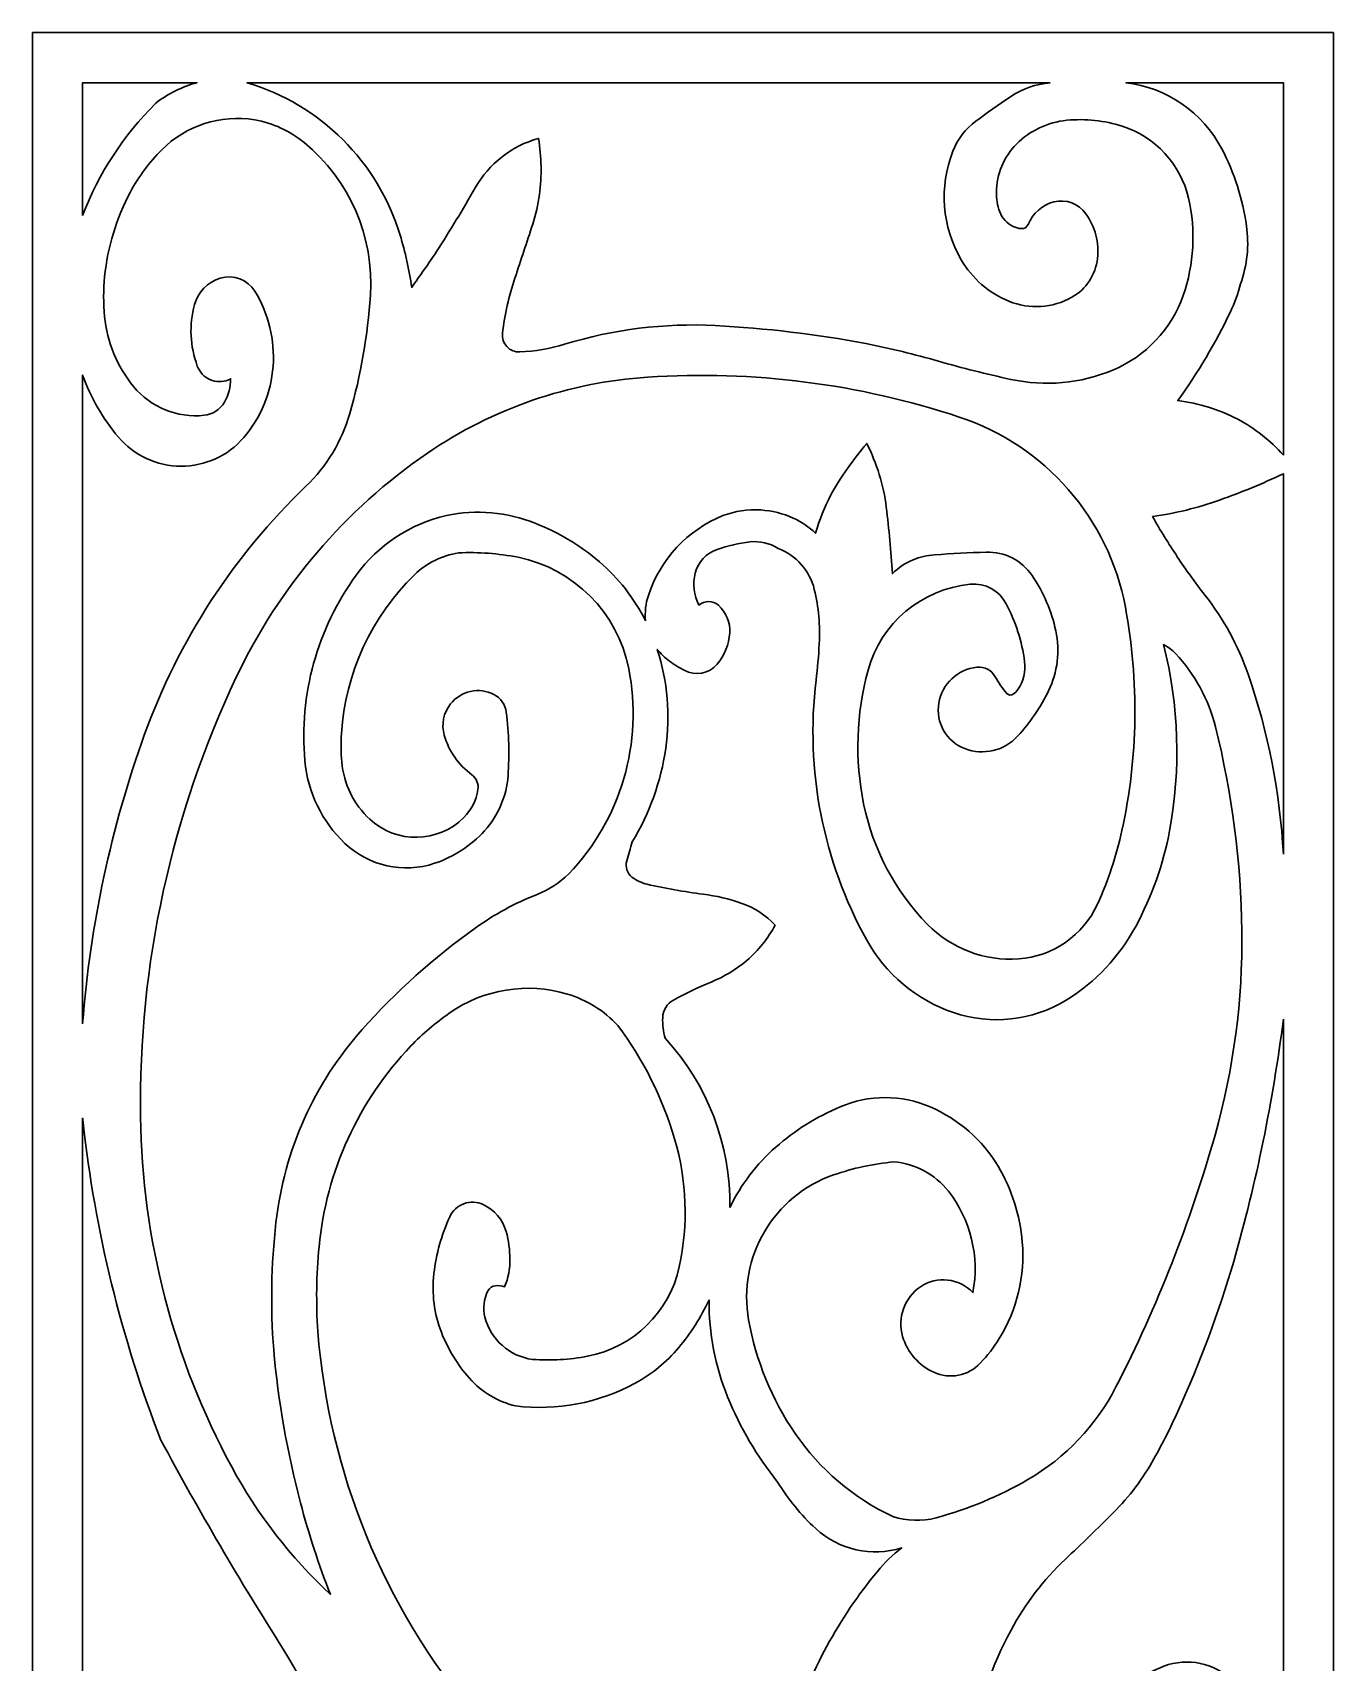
# Model space of a CAD drawing. Header units: centimetres. Extents: x 20.1 to 27, y -9 to 9.
# Drawn here: x 20.08 to 27, y 0.33 to 9 of the extents above; entities that cross this region are included whole.
import ezdxf

# ---------------------------------------------------------------- set-up
doc = ezdxf.new("R2010")
doc.units = ezdxf.units.CM
doc.header["$MEASUREMENT"] = 0
doc.layers.add('layer 1', color=7, linetype='Continuous')

msp = doc.modelspace()

# ---------------------------------------------------------------- linework, layer by layer
at = {"layer": 'layer 1', "color": 250, "lineweight": 30}
for points, knots in [([(20.07725, 9.00069), (20.07725, 9.00069), (26.99977, 9.00069), (26.99977, 9.00069), (26.99977, 9.00069), (26.99977, 9.00069), (26.99977, -9.00021), (26.99977, -9.00021), (26.99977, -9.00021), (26.99977, -9.00021), (20.07725, -9.00021), (20.07725, -9.00021), (20.07725, -9.00021), (20.07725, -9.00021), (20.07725, 9.00069), (20.07725, 9.00069)], [0, 0, 0, 0, 0.2, 0.2, 0.2, 0.2, 0.4, 0.4, 0.4, 0.4, 0.6, 0.6, 0.6, 0.6, 1, 1, 1, 1]), ([(20.3437, 8.02821), (20.3437, 8.02821), (20.3437, 8.73424), (20.3437, 8.73424), (20.3437, 8.73424), (20.3437, 8.73424), (20.95301, 8.73424), (20.95301, 8.73424), (20.95301, 8.73424), (20.87337, 8.71307), (20.7988, 8.67622), (20.73363, 8.62579), (20.73363, 8.62579), (20.73238, 8.62481), (20.73118, 8.62373), (20.73006, 8.6226), (20.73006, 8.6226), (20.561, 8.45374), (20.42939, 8.25129), (20.34373, 8.02823)], [0, 0, 0, 0, 0.1666667, 0.1666667, 0.1666667, 0.1666667, 0.3333333, 0.3333333, 0.3333333, 0.3333333, 0.5, 0.5, 0.5, 0.5, 0.6666667, 0.6666667, 0.6666667, 0.6666667, 1, 1, 1, 1]), ([(25.4922, 8.73424), (25.41652, 8.72714), (25.34378, 8.70136), (25.28053, 8.6592), (25.28053, 8.6592), (25.2182, 8.61766), (25.15703, 8.57447), (25.09709, 8.5296), (25.09709, 8.5296), (25.04215, 8.48853), (24.99974, 8.43301), (24.97455, 8.36921), (24.97455, 8.36921), (24.89998, 8.18036), (24.91617, 7.96789), (25.01859, 7.79258), (25.01859, 7.79258), (25.07677, 7.69304), (25.16597, 7.61543), (25.2726, 7.57164), (25.2726, 7.57164), (25.38197, 7.52675), (25.50582, 7.53466), (25.60856, 7.59319), (25.60856, 7.59319), (25.68393, 7.63614), (25.73427, 7.71243), (25.74405, 7.79863), (25.74405, 7.79863), (25.75361, 7.88294), (25.73181, 7.96776), (25.68274, 8.03699), (25.68274, 8.03699), (25.64431, 8.09117), (25.57657, 8.11611), (25.51221, 8.0997), (25.51221, 8.0997), (25.45019, 8.08389), (25.39936, 8.03964), (25.37522, 7.98035), (25.37522, 7.98035), (25.36915, 7.96541), (25.35396, 7.95621), (25.3379, 7.95773), (25.3379, 7.95773), (25.3233, 7.95909), (25.30905, 7.96298), (25.29579, 7.96918), (25.29579, 7.96918), (25.26244, 7.9848), (25.2366, 8.01296), (25.2239, 8.04751), (25.2239, 8.04751), (25.21157, 8.08105), (25.20549, 8.11658), (25.20596, 8.15231), (25.20596, 8.15231), (25.20724, 8.24814), (25.24567, 8.33984), (25.31307, 8.40798), (25.31307, 8.40798), (25.38516, 8.47985), (25.48003, 8.52447), (25.58135, 8.5342), (25.58135, 8.5342), (25.68073, 8.54376), (25.78105, 8.533), (25.87612, 8.50256), (25.87612, 8.50256), (26.05251, 8.44615), (26.1863, 8.30094), (26.22833, 8.12058), (26.22833, 8.12058), (26.26842, 7.9485), (26.25853, 7.76848), (26.19993, 7.60179), (26.19993, 7.60179), (26.13695, 7.4227), (26.00087, 7.27863), (25.82572, 7.20543), (25.82572, 7.20543), (25.65414, 7.13374), (25.46458, 7.11652), (25.28288, 7.15609), (25.28288, 7.15609), (25.1535, 7.18426), (25.02507, 7.21659), (24.89777, 7.25302), (24.89777, 7.25302), (24.77045, 7.28949), (24.6417, 7.32071), (24.51184, 7.34662), (24.51184, 7.34662), (24.247, 7.39626), (23.97918, 7.42822), (23.71007, 7.44224), (23.71007, 7.44224), (23.4392, 7.45638), (23.16801, 7.42277), (22.90877, 7.34293), (22.90877, 7.34293), (22.83117, 7.31903), (22.75075, 7.30523), (22.66959, 7.30191), (22.66959, 7.30191), (22.64373, 7.30081), (22.61867, 7.31113), (22.60107, 7.33013), (22.60107, 7.33013), (22.58345, 7.34912), (22.5751, 7.37502), (22.57814, 7.40075), (22.57814, 7.40075), (22.59006, 7.50078), (22.6122, 7.59935), (22.64415, 7.69489), (22.64415, 7.69489), (22.67604, 7.79019), (22.70753, 7.88559), (22.73862, 7.98116), (22.73862, 7.98116), (22.75539, 8.03274), (22.76759, 8.08569), (22.77507, 8.13943), (22.77507, 8.13943), (22.7874, 8.2387), (22.78574, 8.33919), (22.77015, 8.43802), (22.77015, 8.43802), (22.62729, 8.398), (22.506, 8.30339), (22.43246, 8.17453), (22.43246, 8.17453), (22.367, 8.05983), (22.29842, 7.94692), (22.22684, 7.83595), (22.22684, 7.83595), (22.20552, 7.80359), (22.18367, 7.77156), (22.16132, 7.73992), (22.16132, 7.73992), (22.13901, 7.70836), (22.11681, 7.67674), (22.09468, 7.64505), (22.09468, 7.64505), (22.08121, 7.73938), (22.06058, 7.83251), (22.03293, 7.92369), (22.03293, 7.92369), (21.91465, 8.3136), (21.60899, 8.61797), (21.2185, 8.73424), (21.2185, 8.73424), (21.2185, 8.73424), (25.49222, 8.73424), (25.49222, 8.73424)], [0, 0, 0, 0, 0.025, 0.025, 0.025, 0.025, 0.05, 0.05, 0.05, 0.05, 0.075, 0.075, 0.075, 0.075, 0.1, 0.1, 0.1, 0.1, 0.125, 0.125, 0.125, 0.125, 0.15, 0.15, 0.15, 0.15, 0.175, 0.175, 0.175, 0.175, 0.2, 0.2, 0.2, 0.2, 0.225, 0.225, 0.225, 0.225, 0.25, 0.25, 0.25, 0.25, 0.275, 0.275, 0.275, 0.275, 0.3, 0.3, 0.3, 0.3, 0.325, 0.325, 0.325, 0.325, 0.35, 0.35, 0.35, 0.35, 0.375, 0.375, 0.375, 0.375, 0.4, 0.4, 0.4, 0.4, 0.425, 0.425, 0.425, 0.425, 0.45, 0.45, 0.45, 0.45, 0.475, 0.475, 0.475, 0.475, 0.5, 0.5, 0.5, 0.5, 0.525, 0.525, 0.525, 0.525, 0.55, 0.55, 0.55, 0.55, 0.575, 0.575, 0.575, 0.575, 0.6, 0.6, 0.6, 0.6, 0.625, 0.625, 0.625, 0.625, 0.65, 0.65, 0.65, 0.65, 0.675, 0.675, 0.675, 0.675, 0.7, 0.7, 0.7, 0.7, 0.725, 0.725, 0.725, 0.725, 0.75, 0.75, 0.75, 0.75, 0.775, 0.775, 0.775, 0.775, 0.8, 0.8, 0.8, 0.8, 0.825, 0.825, 0.825, 0.825, 0.85, 0.85, 0.85, 0.85, 0.875, 0.875, 0.875, 0.875, 0.9, 0.9, 0.9, 0.9, 0.925, 0.925, 0.925, 0.925, 0.95, 0.95, 0.95, 0.95, 1, 1, 1, 1]), ([(26.73332, 6.75323), (26.66416, 6.8306), (26.58213, 6.89536), (26.49081, 6.94465), (26.49081, 6.94465), (26.39094, 6.99559), (26.283, 7.0288), (26.17176, 7.04282), (26.17176, 7.04282), (26.27869, 7.19192), (26.37236, 7.35005), (26.45173, 7.51547), (26.45173, 7.51547), (26.47455, 7.56304), (26.49248, 7.61282), (26.50528, 7.66401), (26.50528, 7.66401), (26.5409, 7.76305), (26.55187, 7.86925), (26.53722, 7.97347), (26.53722, 7.97347), (26.51714, 8.11647), (26.47256, 8.25489), (26.40541, 8.38272), (26.40541, 8.38272), (26.3035, 8.57668), (26.11296, 8.70809), (25.89544, 8.73424), (25.89544, 8.73424), (25.89544, 8.73424), (26.73332, 8.73424), (26.73332, 8.73424), (26.73332, 8.73424), (26.73332, 8.73424), (26.73332, 6.75323), (26.73332, 6.75323)], [0, 0, 0, 0, 0.1, 0.1, 0.1, 0.1, 0.2, 0.2, 0.2, 0.2, 0.3, 0.3, 0.3, 0.3, 0.4, 0.4, 0.4, 0.4, 0.5, 0.5, 0.5, 0.5, 0.6, 0.6, 0.6, 0.6, 0.7, 0.7, 0.7, 0.7, 0.8, 0.8, 0.8, 0.8, 1, 1, 1, 1]), ([(20.3437, 3.72829), (20.3437, 3.72829), (20.3437, 7.17892), (20.3437, 7.17892), (20.3437, 7.17892), (20.3866, 7.05821), (20.45108, 6.94635), (20.53402, 6.84871), (20.53402, 6.84871), (20.61717, 6.75105), (20.73886, 6.69461), (20.86712, 6.69425), (20.86712, 6.69425), (20.99537, 6.6939), (21.11689, 6.74906), (21.20057, 6.84627), (21.20057, 6.84627), (21.29226, 6.95262), (21.34716, 7.08563), (21.3571, 7.22571), (21.3571, 7.22571), (21.36703, 7.36553), (21.33318, 7.50491), (21.26019, 7.62457), (21.26019, 7.62457), (21.22198, 7.68717), (21.14639, 7.716), (21.07624, 7.69465), (21.07624, 7.69465), (21.00926, 7.67428), (20.95747, 7.62102), (20.93903, 7.55351), (20.93903, 7.55351), (20.90962, 7.44579), (20.9148, 7.33163), (20.95386, 7.22702), (20.95386, 7.22702), (20.96583, 7.19507), (20.99012, 7.16923), (21.0213, 7.15531), (21.0213, 7.15531), (21.0525, 7.1414), (21.08779, 7.14053), (21.11959, 7.15299), (21.11959, 7.15299), (21.12361, 7.15458), (21.12738, 7.1567), (21.1308, 7.15931), (21.1308, 7.15931), (21.13192, 7.11552), (21.12066, 7.07228), (21.09833, 7.03458), (21.09833, 7.03458), (21.07519, 6.99554), (21.03495, 6.96973), (20.98983, 6.96495), (20.98983, 6.96495), (20.84731, 6.94985), (20.70659, 7.00716), (20.61505, 7.11744), (20.61505, 7.11744), (20.52697, 7.22358), (20.47299, 7.35394), (20.46019, 7.49126), (20.46019, 7.49126), (20.45365, 7.56148), (20.45387, 7.63218), (20.46084, 7.70235), (20.46084, 7.70235), (20.47649, 7.86011), (20.52299, 8.01334), (20.59765, 8.15321), (20.59765, 8.15321), (20.64236, 8.23519), (20.69844, 8.31045), (20.76423, 8.37676), (20.76423, 8.37676), (20.89354, 8.50709), (21.07823, 8.56661), (21.25935, 8.53648), (21.25935, 8.53648), (21.35596, 8.51962), (21.44661, 8.47804), (21.52243, 8.41582), (21.52243, 8.41582), (21.76391, 8.21764), (21.89509, 7.91494), (21.87488, 7.6032), (21.87488, 7.6032), (21.86106, 7.39048), (21.82439, 7.17981), (21.76558, 6.97493), (21.76558, 6.97493), (21.72329, 6.82756), (21.64264, 6.69396), (21.53201, 6.58784), (21.53201, 6.58784), (21.14811, 6.21966), (20.85445, 5.76807), (20.67369, 5.26784), (20.67369, 5.26784), (20.49449, 4.77192), (20.3835, 4.25409), (20.3437, 3.72829)], [0, 0, 0, 0, 0.037037, 0.037037, 0.037037, 0.037037, 0.0740741, 0.0740741, 0.0740741, 0.0740741, 0.1111111, 0.1111111, 0.1111111, 0.1111111, 0.1481481, 0.1481481, 0.1481481, 0.1481481, 0.1851852, 0.1851852, 0.1851852, 0.1851852, 0.2222222, 0.2222222, 0.2222222, 0.2222222, 0.2592593, 0.2592593, 0.2592593, 0.2592593, 0.2962963, 0.2962963, 0.2962963, 0.2962963, 0.3333333, 0.3333333, 0.3333333, 0.3333333, 0.3703704, 0.3703704, 0.3703704, 0.3703704, 0.4074074, 0.4074074, 0.4074074, 0.4074074, 0.4444444, 0.4444444, 0.4444444, 0.4444444, 0.4814815, 0.4814815, 0.4814815, 0.4814815, 0.5185185, 0.5185185, 0.5185185, 0.5185185, 0.5555556, 0.5555556, 0.5555556, 0.5555556, 0.5925926, 0.5925926, 0.5925926, 0.5925926, 0.6296296, 0.6296296, 0.6296296, 0.6296296, 0.6666667, 0.6666667, 0.6666667, 0.6666667, 0.7037037, 0.7037037, 0.7037037, 0.7037037, 0.7407407, 0.7407407, 0.7407407, 0.7407407, 0.7777778, 0.7777778, 0.7777778, 0.7777778, 0.8148148, 0.8148148, 0.8148148, 0.8148148, 0.8518519, 0.8518519, 0.8518519, 0.8518519, 0.8888889, 0.8888889, 0.8888889, 0.8888889, 0.9259259, 0.9259259, 0.9259259, 0.9259259, 1, 1, 1, 1]), ([(23.33915, 5.87196), (23.27878, 5.99178), (23.1953, 6.09842), (23.09349, 6.18578), (23.09349, 6.18578), (22.99194, 6.27292), (22.87639, 6.34218), (22.75169, 6.39066), (22.75169, 6.39066), (22.60206, 6.45103), (22.43791, 6.46532), (22.28013, 6.43167), (22.28013, 6.43167), (22.08671, 6.38745), (21.91591, 6.27482), (21.79917, 6.11438), (21.79917, 6.11438), (21.59159, 5.82908), (21.4946, 5.47841), (21.52627, 5.12701), (21.52627, 5.12701), (21.54139, 4.95931), (21.61727, 4.80303), (21.73977, 4.68752), (21.73977, 4.68752), (21.86733, 4.56728), (22.05035, 4.52659), (22.21677, 4.58167), (22.21677, 4.58167), (22.31903, 4.6155), (22.41071, 4.67531), (22.48284, 4.75528), (22.48284, 4.75528), (22.55576, 4.83615), (22.59958, 4.93897), (22.60737, 5.04757), (22.60737, 5.04757), (22.61546, 5.16004), (22.61235, 5.27302), (22.59813, 5.38489), (22.59813, 5.38489), (22.59294, 5.42564), (22.56813, 5.46124), (22.53164, 5.48018), (22.53164, 5.48018), (22.49334, 5.50008), (22.44926, 5.50573), (22.40716, 5.49612), (22.40716, 5.49612), (22.3652, 5.48654), (22.32774, 5.46296), (22.30099, 5.42922), (22.30099, 5.42922), (22.26387, 5.38243), (22.25159, 5.32066), (22.26803, 5.26322), (22.26803, 5.26322), (22.29223, 5.1786), (22.34385, 5.10448), (22.4148, 5.0524), (22.4148, 5.0524), (22.43945, 5.03433), (22.452, 5.00405), (22.4474, 4.97385), (22.4474, 4.97385), (22.43883, 4.91746), (22.41236, 4.86531), (22.37194, 4.82509), (22.37194, 4.82509), (22.23468, 4.68846), (22.01379, 4.68469), (21.87162, 4.81618), (21.87162, 4.81618), (21.78575, 4.89569), (21.73262, 5.00447), (21.72264, 5.12107), (21.72264, 5.12107), (21.71831, 5.17163), (21.7177, 5.22244), (21.72081, 5.27309), (21.72081, 5.27309), (21.74151, 5.59251), (21.87999, 5.89307), (22.1092, 6.11648), (22.1092, 6.11648), (22.17327, 6.17895), (22.25545, 6.21964), (22.34398, 6.23275), (22.34398, 6.23275), (22.45004, 6.23833), (22.55643, 6.23049), (22.66052, 6.20943), (22.66052, 6.20943), (22.958, 6.14938), (23.19032, 5.91605), (23.24953, 5.61842), (23.24953, 5.61842), (23.32794, 5.22393), (23.20859, 4.81569), (22.93028, 4.5253), (22.93028, 4.5253), (22.88224, 4.47806), (22.82516, 4.44099), (22.76247, 4.41631), (22.76247, 4.41631), (22.64538, 4.37022), (22.53439, 4.30997), (22.43195, 4.23689), (22.43195, 4.23689), (22.21222, 4.08014), (22.0108, 3.89931), (21.83133, 3.69771), (21.83133, 3.69771), (21.57614, 3.41096), (21.41585, 3.05257), (21.37237, 2.67117), (21.37237, 2.67117), (21.34673, 2.44625), (21.34271, 2.21944), (21.36038, 1.99377), (21.36038, 1.99377), (21.38486, 1.71899), (21.43256, 1.4468), (21.503, 1.18008), (21.503, 1.18008), (21.54663, 1.01479), (21.5997, 0.85217), (21.66196, 0.69296), (21.66196, 0.69296), (21.45118, 0.88868), (21.27375, 1.11759), (21.13678, 1.37053), (21.13678, 1.37053), (20.82683, 1.94294), (20.66034, 2.58228), (20.65161, 3.23317), (20.65161, 3.23317), (20.64075, 4.04133), (20.81521, 4.84157), (21.16133, 5.57194), (21.16133, 5.57194), (21.38896, 6.05232), (21.74037, 6.46376), (22.17916, 6.76386), (22.17916, 6.76386), (22.52595, 7.00104), (22.93035, 7.14062), (23.34958, 7.16793), (23.34958, 7.16793), (23.91109, 7.20449), (24.47457, 7.13244), (25.00883, 6.95586), (25.00883, 6.95586), (25.46576, 6.80491), (25.80448, 6.41675), (25.89269, 5.9437), (25.89269, 5.9437), (25.9659, 5.55071), (25.95969, 5.14686), (25.87454, 4.75626), (25.87454, 4.75626), (25.8451, 4.62131), (25.80129, 4.48988), (25.74387, 4.36426), (25.74387, 4.36426), (25.66789, 4.19803), (25.5071, 4.08648), (25.32482, 4.07335), (25.32482, 4.07335), (25.14408, 4.06033), (24.96665, 4.12757), (24.83984, 4.25704), (24.83984, 4.25704), (24.66698, 4.43353), (24.54889, 4.65641), (24.4998, 4.89855), (24.4998, 4.89855), (24.4521, 5.13387), (24.46025, 5.37723), (24.52354, 5.60886), (24.52354, 5.60886), (24.59197, 5.85952), (24.80886, 6.04169), (25.06757, 6.06615), (25.06757, 6.06615), (25.14622, 6.0736), (25.2216, 6.03267), (25.25833, 5.96274), (25.25833, 5.96274), (25.30865, 5.8668), (25.3419, 5.7628), (25.3566, 5.65549), (25.3566, 5.65549), (25.36381, 5.60285), (25.35075, 5.54941), (25.32013, 5.506), (25.32013, 5.506), (25.31354, 5.49664), (25.30548, 5.4884), (25.29625, 5.48161), (25.29625, 5.48161), (25.28576, 5.47384), (25.27104, 5.47536), (25.26233, 5.48509), (25.26233, 5.48509), (25.23794, 5.51232), (25.21691, 5.54235), (25.19962, 5.57456), (25.19962, 5.57456), (25.18075, 5.60966), (25.14249, 5.62979), (25.1029, 5.62536), (25.1029, 5.62536), (25.00026, 5.61393), (24.91756, 5.53617), (24.9, 5.4344), (24.9, 5.4344), (24.88221, 5.33109), (24.93969, 5.22965), (25.03757, 5.19209), (25.03757, 5.19209), (25.1368, 5.15396), (25.24913, 5.18052), (25.32066, 5.25913), (25.32066, 5.25913), (25.3863, 5.3312), (25.44131, 5.41224), (25.48401, 5.49988), (25.48401, 5.49988), (25.53211, 5.59859), (25.54567, 5.71052), (25.52246, 5.81783), (25.52246, 5.81783), (25.49968, 5.92317), (25.45696, 6.02311), (25.39651, 6.11233), (25.39651, 6.11233), (25.3417, 6.19322), (25.24929, 6.24027), (25.15165, 6.23695), (25.15165, 6.23695), (25.06011, 6.23386), (24.96863, 6.22913), (24.87725, 6.22274), (24.87725, 6.22274), (24.83808, 6.22), (24.7996, 6.21113), (24.76317, 6.19646), (24.76317, 6.19646), (24.72177, 6.17951), (24.68418, 6.15445), (24.65263, 6.12276), (24.65263, 6.12276), (24.64577, 6.24085), (24.635, 6.3587), (24.62038, 6.47611), (24.62038, 6.47611), (24.60564, 6.59438), (24.57031, 6.70913), (24.51595, 6.81523), (24.51595, 6.81523), (24.48042, 6.77175), (24.44618, 6.72726), (24.41326, 6.68177), (24.41326, 6.68177), (24.38032, 6.63623), (24.35055, 6.58851), (24.32413, 6.53891), (24.32413, 6.53891), (24.29077, 6.47479), (24.26399, 6.40746), (24.2442, 6.33793), (24.2442, 6.33793), (24.20912, 6.37072), (24.16903, 6.3977), (24.12546, 6.41786), (24.12546, 6.41786), (24.0707, 6.44274), (24.0119, 6.45744), (23.95189, 6.46126), (23.95189, 6.46126), (23.88355, 6.46557), (23.81508, 6.45547), (23.75092, 6.43155), (23.75092, 6.43155), (23.56292, 6.35473), (23.41798, 6.19965), (23.35418, 6.00683), (23.35418, 6.00683), (23.33982, 5.96341), (23.33468, 5.9175), (23.33915, 5.87198)], [0, 0, 0, 0, 0.0135135, 0.0135135, 0.0135135, 0.0135135, 0.027027, 0.027027, 0.027027, 0.027027, 0.0405405, 0.0405405, 0.0405405, 0.0405405, 0.0540541, 0.0540541, 0.0540541, 0.0540541, 0.0675676, 0.0675676, 0.0675676, 0.0675676, 0.0810811, 0.0810811, 0.0810811, 0.0810811, 0.0945946, 0.0945946, 0.0945946, 0.0945946, 0.1081081, 0.1081081, 0.1081081, 0.1081081, 0.1216216, 0.1216216, 0.1216216, 0.1216216, 0.1351351, 0.1351351, 0.1351351, 0.1351351, 0.1486486, 0.1486486, 0.1486486, 0.1486486, 0.1621622, 0.1621622, 0.1621622, 0.1621622, 0.1756757, 0.1756757, 0.1756757, 0.1756757, 0.1891892, 0.1891892, 0.1891892, 0.1891892, 0.2027027, 0.2027027, 0.2027027, 0.2027027, 0.2162162, 0.2162162, 0.2162162, 0.2162162, 0.2297297, 0.2297297, 0.2297297, 0.2297297, 0.2432432, 0.2432432, 0.2432432, 0.2432432, 0.2567568, 0.2567568, 0.2567568, 0.2567568, 0.2702703, 0.2702703, 0.2702703, 0.2702703, 0.2837838, 0.2837838, 0.2837838, 0.2837838, 0.2972973, 0.2972973, 0.2972973, 0.2972973, 0.3108108, 0.3108108, 0.3108108, 0.3108108, 0.3243243, 0.3243243, 0.3243243, 0.3243243, 0.3378378, 0.3378378, 0.3378378, 0.3378378, 0.3513514, 0.3513514, 0.3513514, 0.3513514, 0.3648649, 0.3648649, 0.3648649, 0.3648649, 0.3783784, 0.3783784, 0.3783784, 0.3783784, 0.3918919, 0.3918919, 0.3918919, 0.3918919, 0.4054054, 0.4054054, 0.4054054, 0.4054054, 0.4189189, 0.4189189, 0.4189189, 0.4189189, 0.4324324, 0.4324324, 0.4324324, 0.4324324, 0.4459459, 0.4459459, 0.4459459, 0.4459459, 0.4594595, 0.4594595, 0.4594595, 0.4594595, 0.472973, 0.472973, 0.472973, 0.472973, 0.4864865, 0.4864865, 0.4864865, 0.4864865, 0.5, 0.5, 0.5, 0.5, 0.5135135, 0.5135135, 0.5135135, 0.5135135, 0.527027, 0.527027, 0.527027, 0.527027, 0.5405405, 0.5405405, 0.5405405, 0.5405405, 0.5540541, 0.5540541, 0.5540541, 0.5540541, 0.5675676, 0.5675676, 0.5675676, 0.5675676, 0.5810811, 0.5810811, 0.5810811, 0.5810811, 0.5945946, 0.5945946, 0.5945946, 0.5945946, 0.6081081, 0.6081081, 0.6081081, 0.6081081, 0.6216216, 0.6216216, 0.6216216, 0.6216216, 0.6351351, 0.6351351, 0.6351351, 0.6351351, 0.6486486, 0.6486486, 0.6486486, 0.6486486, 0.6621622, 0.6621622, 0.6621622, 0.6621622, 0.6756757, 0.6756757, 0.6756757, 0.6756757, 0.6891892, 0.6891892, 0.6891892, 0.6891892, 0.7027027, 0.7027027, 0.7027027, 0.7027027, 0.7162162, 0.7162162, 0.7162162, 0.7162162, 0.7297297, 0.7297297, 0.7297297, 0.7297297, 0.7432432, 0.7432432, 0.7432432, 0.7432432, 0.7567568, 0.7567568, 0.7567568, 0.7567568, 0.7702703, 0.7702703, 0.7702703, 0.7702703, 0.7837838, 0.7837838, 0.7837838, 0.7837838, 0.7972973, 0.7972973, 0.7972973, 0.7972973, 0.8108108, 0.8108108, 0.8108108, 0.8108108, 0.8243243, 0.8243243, 0.8243243, 0.8243243, 0.8378378, 0.8378378, 0.8378378, 0.8378378, 0.8513514, 0.8513514, 0.8513514, 0.8513514, 0.8648649, 0.8648649, 0.8648649, 0.8648649, 0.8783784, 0.8783784, 0.8783784, 0.8783784, 0.8918919, 0.8918919, 0.8918919, 0.8918919, 0.9054054, 0.9054054, 0.9054054, 0.9054054, 0.9189189, 0.9189189, 0.9189189, 0.9189189, 0.9324324, 0.9324324, 0.9324324, 0.9324324, 0.9459459, 0.9459459, 0.9459459, 0.9459459, 0.9594595, 0.9594595, 0.9594595, 0.9594595, 0.972973, 0.972973, 0.972973, 0.972973, 1, 1, 1, 1]), ([(26.73332, 4.62973), (26.71633, 4.95616), (26.65319, 5.27843), (26.54575, 5.58713), (26.54575, 5.58713), (26.49277, 5.73931), (26.41517, 5.88172), (26.31599, 6.00871), (26.31599, 6.00871), (26.26445, 6.0747), (26.2154, 6.14264), (26.16897, 6.21231), (26.16897, 6.21231), (26.12254, 6.28199), (26.07861, 6.35332), (26.03728, 6.42615), (26.03728, 6.42615), (26.15879, 6.4433), (26.27825, 6.47265), (26.39389, 6.51374), (26.39389, 6.51374), (26.50928, 6.55476), (26.62257, 6.60151), (26.73332, 6.65379), (26.73332, 6.65379), (26.73332, 6.65379), (26.73332, 4.62975), (26.73332, 4.62975)], [0, 0, 0, 0, 0.125, 0.125, 0.125, 0.125, 0.25, 0.25, 0.25, 0.25, 0.375, 0.375, 0.375, 0.375, 0.5, 0.5, 0.5, 0.5, 0.625, 0.625, 0.625, 0.625, 0.75, 0.75, 0.75, 0.75, 1, 1, 1, 1]), ([(23.78799, 2.75139), (23.79181, 3.08426), (23.66882, 3.40589), (23.44378, 3.65122), (23.44378, 3.65122), (23.4335, 3.68666), (23.42895, 3.72353), (23.43033, 3.7604), (23.43033, 3.7604), (23.43176, 3.79957), (23.45363, 3.83515), (23.48791, 3.85416), (23.48791, 3.85416), (23.55272, 3.89011), (23.61965, 3.92214), (23.6883, 3.95005), (23.6883, 3.95005), (23.75735, 3.9781), (23.82149, 4.01687), (23.87844, 4.06495), (23.87844, 4.06495), (23.93972, 4.11788), (23.99071, 4.18162), (24.02889, 4.25302), (24.02889, 4.25302), (23.97992, 4.30532), (23.91906, 4.34503), (23.85146, 4.36877), (23.85146, 4.36877), (23.78464, 4.39224), (23.71554, 4.40859), (23.64528, 4.41754), (23.64528, 4.41754), (23.54528, 4.4303), (23.44594, 4.44792), (23.34766, 4.47036), (23.34766, 4.47036), (23.3182, 4.47708), (23.29057, 4.49026), (23.26681, 4.50891), (23.26681, 4.50891), (23.24115, 4.52905), (23.23023, 4.56277), (23.23919, 4.59415), (23.23919, 4.59415), (23.2489, 4.6281), (23.25859, 4.66206), (23.26824, 4.69603), (23.26824, 4.69603), (23.36079, 4.84807), (23.42147, 5.01727), (23.44661, 5.19347), (23.44661, 5.19347), (23.47183, 5.37017), (23.45642, 5.55019), (23.40148, 5.71999), (23.40148, 5.71999), (23.42057, 5.69614), (23.44268, 5.67492), (23.46729, 5.65681), (23.46729, 5.65681), (23.49186, 5.63874), (23.51788, 5.62277), (23.54508, 5.60906), (23.54508, 5.60906), (23.60388, 5.57632), (23.67756, 5.58983), (23.72077, 5.64142), (23.72077, 5.64142), (23.76003, 5.68821), (23.78332, 5.74627), (23.78725, 5.80722), (23.78725, 5.80722), (23.79085, 5.86287), (23.76872, 5.91707), (23.72718, 5.9543), (23.72718, 5.9543), (23.69759, 5.98081), (23.65295, 5.98126), (23.62289, 5.95526), (23.62289, 5.95526), (23.59559, 6.00779), (23.58885, 6.06862), (23.60392, 6.12586), (23.60392, 6.12586), (23.61938, 6.18467), (23.66324, 6.23188), (23.7207, 6.25169), (23.7207, 6.25169), (23.77698, 6.27107), (23.83516, 6.2844), (23.89425, 6.29144), (23.89425, 6.29144), (23.94698, 6.29774), (24.00029, 6.28543), (24.04495, 6.25673), (24.04495, 6.25673), (24.14107, 6.22031), (24.21305, 6.1387), (24.2373, 6.03881), (24.2373, 6.03881), (24.26026, 5.94414), (24.26915, 5.84659), (24.26368, 5.74936), (24.26368, 5.74936), (24.26004, 5.68459), (24.25432, 5.61994), (24.24655, 5.55553), (24.24655, 5.55553), (24.18891, 5.07868), (24.28277, 4.59607), (24.51503, 4.17563), (24.51503, 4.17563), (24.61573, 3.99338), (24.78046, 3.85514), (24.97745, 3.78769), (24.97745, 3.78769), (25.1774, 3.71924), (25.39727, 3.74345), (25.57742, 3.85386), (25.57742, 3.85386), (25.73357, 3.94954), (25.86141, 4.08492), (25.94795, 4.24632), (25.94795, 4.24632), (26.03346, 4.4058), (26.09427, 4.57727), (26.12833, 4.75499), (26.12833, 4.75499), (26.18847, 5.08375), (26.17737, 5.42144), (26.09574, 5.74551), (26.09574, 5.74551), (26.11939, 5.73308), (26.14083, 5.71682), (26.15915, 5.69737), (26.15915, 5.69737), (26.26235, 5.58796), (26.33566, 5.45376), (26.37204, 5.30782), (26.37204, 5.30782), (26.46062, 4.95248), (26.50776, 4.58799), (26.51254, 4.2218), (26.51254, 4.2218), (26.51734, 3.85494), (26.46919, 3.48922), (26.36961, 3.13611), (26.36961, 3.13611), (26.23905, 2.67318), (26.06249, 2.22436), (25.84269, 1.79653), (25.84269, 1.79653), (25.73688, 1.59055), (25.57392, 1.41926), (25.3735, 1.30324), (25.3735, 1.30324), (25.2205, 1.21469), (25.05653, 1.14651), (24.88587, 1.10044), (24.88587, 1.10044), (24.80989, 1.07994), (24.72952, 1.08231), (24.65486, 1.10721), (24.65486, 1.10721), (24.4452, 1.20558), (24.26555, 1.35836), (24.13473, 1.54948), (24.13473, 1.54948), (24.01056, 1.73087), (23.92636, 1.93669), (23.88777, 2.15309), (23.88777, 2.15309), (23.82819, 2.48623), (24.02041, 2.8134), (24.34015, 2.92424), (24.34015, 2.92424), (24.44381, 2.96013), (24.55148, 2.98338), (24.66071, 2.9935), (24.66071, 2.9935), (24.77492, 2.98447), (24.8802, 2.92788), (24.95077, 2.83764), (24.95077, 2.83764), (25.06993, 2.68522), (25.11746, 2.4886), (25.08119, 2.29855), (25.08119, 2.29855), (25.00801, 2.37533), (24.89027, 2.38821), (24.80234, 2.3289), (24.80234, 2.3289), (24.7165, 2.27099), (24.67804, 2.16426), (24.70743, 2.06495), (24.70743, 2.06495), (24.7324, 1.98044), (24.79267, 1.91092), (24.8728, 1.87427), (24.8728, 1.87427), (24.95727, 1.83563), (25.05687, 1.85506), (25.12052, 1.92271), (25.12052, 1.92271), (25.1583, 1.96284), (25.19207, 2.00657), (25.22133, 2.05327), (25.22133, 2.05327), (25.31595, 2.20716), (25.35894, 2.38716), (25.34398, 2.56719), (25.34398, 2.56719), (25.33217, 2.70951), (25.28826, 2.84724), (25.2155, 2.97014), (25.2155, 2.97014), (25.13072, 3.11032), (25.00457, 3.22064), (24.85433, 3.28597), (24.85433, 3.28597), (24.70124, 3.35249), (24.52749, 3.35236), (24.37454, 3.2855), (24.37454, 3.2855), (24.24961, 3.23353), (24.13406, 3.16142), (24.03249, 3.07202), (24.03249, 3.07202), (23.93061, 2.98231), (23.84753, 2.87337), (23.78799, 2.75139)], [0, 0, 0, 0, 0.0169492, 0.0169492, 0.0169492, 0.0169492, 0.0338983, 0.0338983, 0.0338983, 0.0338983, 0.0508475, 0.0508475, 0.0508475, 0.0508475, 0.0677966, 0.0677966, 0.0677966, 0.0677966, 0.0847458, 0.0847458, 0.0847458, 0.0847458, 0.1016949, 0.1016949, 0.1016949, 0.1016949, 0.1186441, 0.1186441, 0.1186441, 0.1186441, 0.1355932, 0.1355932, 0.1355932, 0.1355932, 0.1525424, 0.1525424, 0.1525424, 0.1525424, 0.1694915, 0.1694915, 0.1694915, 0.1694915, 0.1864407, 0.1864407, 0.1864407, 0.1864407, 0.2033898, 0.2033898, 0.2033898, 0.2033898, 0.220339, 0.220339, 0.220339, 0.220339, 0.2372881, 0.2372881, 0.2372881, 0.2372881, 0.2542373, 0.2542373, 0.2542373, 0.2542373, 0.2711864, 0.2711864, 0.2711864, 0.2711864, 0.2881356, 0.2881356, 0.2881356, 0.2881356, 0.3050847, 0.3050847, 0.3050847, 0.3050847, 0.3220339, 0.3220339, 0.3220339, 0.3220339, 0.3389831, 0.3389831, 0.3389831, 0.3389831, 0.3559322, 0.3559322, 0.3559322, 0.3559322, 0.3728814, 0.3728814, 0.3728814, 0.3728814, 0.3898305, 0.3898305, 0.3898305, 0.3898305, 0.4067797, 0.4067797, 0.4067797, 0.4067797, 0.4237288, 0.4237288, 0.4237288, 0.4237288, 0.440678, 0.440678, 0.440678, 0.440678, 0.4576271, 0.4576271, 0.4576271, 0.4576271, 0.4745763, 0.4745763, 0.4745763, 0.4745763, 0.4915254, 0.4915254, 0.4915254, 0.4915254, 0.5084746, 0.5084746, 0.5084746, 0.5084746, 0.5254237, 0.5254237, 0.5254237, 0.5254237, 0.5423729, 0.5423729, 0.5423729, 0.5423729, 0.559322, 0.559322, 0.559322, 0.559322, 0.5762712, 0.5762712, 0.5762712, 0.5762712, 0.5932203, 0.5932203, 0.5932203, 0.5932203, 0.6101695, 0.6101695, 0.6101695, 0.6101695, 0.6271186, 0.6271186, 0.6271186, 0.6271186, 0.6440678, 0.6440678, 0.6440678, 0.6440678, 0.6610169, 0.6610169, 0.6610169, 0.6610169, 0.6779661, 0.6779661, 0.6779661, 0.6779661, 0.6949153, 0.6949153, 0.6949153, 0.6949153, 0.7118644, 0.7118644, 0.7118644, 0.7118644, 0.7288136, 0.7288136, 0.7288136, 0.7288136, 0.7457627, 0.7457627, 0.7457627, 0.7457627, 0.7627119, 0.7627119, 0.7627119, 0.7627119, 0.779661, 0.779661, 0.779661, 0.779661, 0.7966102, 0.7966102, 0.7966102, 0.7966102, 0.8135593, 0.8135593, 0.8135593, 0.8135593, 0.8305085, 0.8305085, 0.8305085, 0.8305085, 0.8474576, 0.8474576, 0.8474576, 0.8474576, 0.8644068, 0.8644068, 0.8644068, 0.8644068, 0.8813559, 0.8813559, 0.8813559, 0.8813559, 0.8983051, 0.8983051, 0.8983051, 0.8983051, 0.9152542, 0.9152542, 0.9152542, 0.9152542, 0.9322034, 0.9322034, 0.9322034, 0.9322034, 0.9491525, 0.9491525, 0.9491525, 0.9491525, 0.9661017, 0.9661017, 0.9661017, 0.9661017, 1, 1, 1, 1]), ([(23.67689, 2.25882), (23.67624, 2.0821), (23.70992, 1.90701), (23.77609, 1.74313), (23.77609, 1.74313), (23.84197, 1.57992), (23.93164, 1.42739), (24.04218, 1.29042), (24.04218, 1.29042), (24.09777, 1.19882), (24.16597, 1.11554), (24.24481, 1.043), (24.24481, 1.043), (24.36813, 0.92957), (24.54237, 0.89049), (24.70225, 0.94058), (24.70225, 0.94058), (24.65468, 0.9036), (24.61129, 0.86152), (24.57283, 0.81512), (24.57283, 0.81512), (24.3675, 0.5672), (24.21301, 0.28141), (24.11811, -0.02618), (24.11811, -0.02618), (24.10002, -0.0848), (24.08578, -0.14454), (24.0755, -0.20504), (24.0755, -0.20504), (24.21468, -0.19426), (24.35082, -0.15895), (24.47769, -0.10066), (24.47769, -0.10066), (24.52687, -0.07808), (24.5773, -0.05834), (24.62873, -0.04152), (24.62873, -0.04152), (24.68273, -0.02388), (24.73863, -0.01269), (24.79526, -0.00818), (24.79526, -0.00818), (24.82776, -0.00559), (24.85701, -0.0279), (24.8632, -0.0599), (24.8632, -0.0599), (24.87669, -0.12994), (24.86702, -0.20247), (24.83569, -0.26655), (24.83569, -0.26655), (24.78104, -0.37837), (24.75819, -0.50303), (24.76974, -0.62698), (24.76974, -0.62698), (24.77753, -0.71101), (24.79238, -0.79422), (24.81411, -0.87578), (24.81411, -0.87578), (24.86537, -1.06802), (24.95001, -1.2497), (25.06424, -1.41257), (25.06424, -1.41257), (24.97797, -1.33173), (24.88442, -1.25906), (24.78477, -1.19543), (24.78477, -1.19543), (24.68532, -1.13194), (24.58447, -1.0707), (24.48223, -1.01179), (24.48223, -1.01179), (24.23965, -0.87197), (23.97782, -0.76872), (23.70509, -0.70534), (23.70509, -0.70534), (23.53523, -0.66586), (23.36941, -0.61058), (23.20982, -0.54028), (23.20982, -0.54028), (22.90786, -0.40434), (22.64054, -0.20165), (22.42804, 0.05234), (22.42804, 0.05234), (21.94547, 0.62913), (21.65434, 1.34228), (21.5951, 2.09199), (21.5951, 2.09199), (21.58516, 2.24204), (21.58735, 2.3927), (21.60164, 2.5424), (21.60164, 2.5424), (21.63987, 2.94298), (21.81213, 3.3192), (22.09026, 3.60999), (22.09026, 3.60999), (22.15274, 3.67442), (22.22119, 3.73282), (22.29465, 3.78437), (22.29465, 3.78437), (22.4778, 3.91293), (22.71001, 3.95028), (22.92427, 3.88578), (22.92427, 3.88578), (23.02671, 3.85491), (23.11913, 3.79723), (23.19184, 3.71873), (23.19184, 3.71873), (23.32778, 3.53734), (23.43013, 3.33295), (23.49398, 3.11546), (23.49398, 3.11546), (23.5589, 2.89432), (23.56734, 2.66034), (23.51852, 2.43509), (23.51852, 2.43509), (23.4662, 2.19331), (23.27414, 2.00614), (23.03113, 1.95974), (23.03113, 1.95974), (22.93455, 1.94131), (22.83597, 1.93555), (22.73788, 1.94261), (22.73788, 1.94261), (22.61572, 1.95895), (22.51561, 2.04788), (22.48481, 2.16723), (22.48481, 2.16723), (22.47259, 2.21455), (22.47829, 2.26476), (22.50078, 2.30815), (22.50078, 2.30815), (22.50871, 2.32347), (22.52405, 2.33356), (22.54127, 2.33481), (22.54127, 2.33481), (22.55752, 2.33595), (22.57385, 2.33417), (22.58946, 2.32952), (22.58946, 2.32952), (22.60862, 2.37582), (22.6182, 2.42549), (22.61764, 2.47558), (22.61764, 2.47558), (22.61709, 2.52534), (22.61032, 2.57485), (22.59746, 2.62293), (22.59746, 2.62293), (22.57939, 2.68644), (22.53466, 2.73893), (22.47483, 2.76684), (22.47483, 2.76684), (22.44262, 2.78183), (22.40577, 2.78335), (22.37245, 2.77104), (22.37245, 2.77104), (22.33911, 2.75876), (22.31216, 2.73381), (22.29742, 2.70147), (22.29742, 2.70147), (22.25367, 2.60562), (22.22517, 2.50356), (22.21293, 2.39889), (22.21293, 2.39889), (22.20058, 2.2933), (22.21427, 2.18635), (22.25279, 2.08728), (22.25279, 2.08728), (22.28766, 1.99761), (22.33808, 1.91485), (22.4018, 1.84278), (22.4018, 1.84278), (22.46652, 1.76955), (22.55219, 1.71807), (22.64721, 1.69534), (22.64721, 1.69534), (22.86674, 1.66836), (23.08911, 1.71046), (23.28354, 1.81594), (23.28354, 1.81594), (23.37222, 1.86404), (23.45101, 1.92843), (23.51582, 2.00574), (23.51582, 2.00574), (23.58034, 2.0827), (23.63448, 2.16777), (23.67689, 2.25882)], [0, 0, 0, 0, 0.0212766, 0.0212766, 0.0212766, 0.0212766, 0.0425532, 0.0425532, 0.0425532, 0.0425532, 0.0638298, 0.0638298, 0.0638298, 0.0638298, 0.0851064, 0.0851064, 0.0851064, 0.0851064, 0.106383, 0.106383, 0.106383, 0.106383, 0.1276596, 0.1276596, 0.1276596, 0.1276596, 0.1489362, 0.1489362, 0.1489362, 0.1489362, 0.1702128, 0.1702128, 0.1702128, 0.1702128, 0.1914894, 0.1914894, 0.1914894, 0.1914894, 0.212766, 0.212766, 0.212766, 0.212766, 0.2340426, 0.2340426, 0.2340426, 0.2340426, 0.2553191, 0.2553191, 0.2553191, 0.2553191, 0.2765957, 0.2765957, 0.2765957, 0.2765957, 0.2978723, 0.2978723, 0.2978723, 0.2978723, 0.3191489, 0.3191489, 0.3191489, 0.3191489, 0.3404255, 0.3404255, 0.3404255, 0.3404255, 0.3617021, 0.3617021, 0.3617021, 0.3617021, 0.3829787, 0.3829787, 0.3829787, 0.3829787, 0.4042553, 0.4042553, 0.4042553, 0.4042553, 0.4255319, 0.4255319, 0.4255319, 0.4255319, 0.4468085, 0.4468085, 0.4468085, 0.4468085, 0.4680851, 0.4680851, 0.4680851, 0.4680851, 0.4893617, 0.4893617, 0.4893617, 0.4893617, 0.5106383, 0.5106383, 0.5106383, 0.5106383, 0.5319149, 0.5319149, 0.5319149, 0.5319149, 0.5531915, 0.5531915, 0.5531915, 0.5531915, 0.5744681, 0.5744681, 0.5744681, 0.5744681, 0.5957447, 0.5957447, 0.5957447, 0.5957447, 0.6170213, 0.6170213, 0.6170213, 0.6170213, 0.6382979, 0.6382979, 0.6382979, 0.6382979, 0.6595745, 0.6595745, 0.6595745, 0.6595745, 0.6808511, 0.6808511, 0.6808511, 0.6808511, 0.7021277, 0.7021277, 0.7021277, 0.7021277, 0.7234043, 0.7234043, 0.7234043, 0.7234043, 0.7446809, 0.7446809, 0.7446809, 0.7446809, 0.7659574, 0.7659574, 0.7659574, 0.7659574, 0.787234, 0.787234, 0.787234, 0.787234, 0.8085106, 0.8085106, 0.8085106, 0.8085106, 0.8297872, 0.8297872, 0.8297872, 0.8297872, 0.8510638, 0.8510638, 0.8510638, 0.8510638, 0.8723404, 0.8723404, 0.8723404, 0.8723404, 0.893617, 0.893617, 0.893617, 0.893617, 0.9148936, 0.9148936, 0.9148936, 0.9148936, 0.9361702, 0.9361702, 0.9361702, 0.9361702, 0.9574468, 0.9574468, 0.9574468, 0.9574468, 1, 1, 1, 1]), ([(26.73332, 3.75261), (26.73332, 3.75261), (26.73332, -0.40776), (26.73332, -0.40776), (26.73332, -0.40776), (26.73446, -0.16525), (26.63649, 0.06704), (26.46193, 0.23536), (26.46193, 0.23536), (26.36528, 0.32853), (26.22389, 0.35803), (26.09811, 0.31107), (26.09811, 0.31107), (26.04241, 0.2903), (25.99065, 0.26028), (25.94498, 0.22225), (25.94498, 0.22225), (25.83747, 0.13122), (25.7744, -0.00157), (25.7719, -0.14242), (25.7719, -0.14242), (25.7708, -0.20281), (25.78757, -0.26215), (25.82011, -0.31304), (25.82011, -0.31304), (25.84796, -0.3565), (25.89616, -0.38263), (25.94777, -0.38228), (25.94777, -0.38228), (25.99936, -0.38194), (26.04695, -0.35557), (26.07424, -0.31177), (26.07424, -0.31177), (26.10427, -0.26367), (26.11654, -0.20661), (26.10885, -0.15042), (26.10885, -0.15042), (26.10115, -0.09412), (26.11415, -0.03692), (26.14541, 0.01051), (26.14541, 0.01051), (26.16397, 0.03872), (26.19667, 0.05431), (26.23025, 0.05107), (26.23025, 0.05107), (26.26179, 0.04801), (26.29236, 0.03845), (26.32003, 0.023), (26.32003, 0.023), (26.41919, -0.03237), (26.49099, -0.12645), (26.5183, -0.23669), (26.5183, -0.23669), (26.56658, -0.43168), (26.5822, -0.63338), (26.56453, -0.83349), (26.56453, -0.83349), (26.54675, -1.03511), (26.43585, -1.21703), (26.26485, -1.32532), (26.26485, -1.32532), (26.09871, -1.43051), (25.9037, -1.48109), (25.70738, -1.46997), (25.70738, -1.46997), (25.52671, -1.45976), (25.36274, -1.36045), (25.26986, -1.20515), (25.26986, -1.20515), (25.18169, -1.05771), (25.12023, -0.89582), (25.08831, -0.727), (25.08831, -0.727), (25.01153, -0.30677), (25.08068, 0.12736), (25.28404, 0.50304), (25.28404, 0.50304), (25.35968, 0.64275), (25.45707, 0.7696), (25.57249, 0.87876), (25.57249, 0.87876), (25.65918, 0.96075), (25.74476, 1.04389), (25.8292, 1.1282), (25.8292, 1.1282), (25.91404, 1.21293), (25.9866, 1.30907), (26.04482, 1.4139), (26.04482, 1.4139), (26.09043, 1.49604), (26.13286, 1.57995), (26.17199, 1.66537), (26.17199, 1.66537), (26.28915, 1.92454), (26.38848, 2.19135), (26.46933, 2.46403), (26.46933, 2.46403), (26.58997, 2.88623), (26.67823, 3.31696), (26.73332, 3.75261)], [0, 0, 0, 0, 0.0384615, 0.0384615, 0.0384615, 0.0384615, 0.0769231, 0.0769231, 0.0769231, 0.0769231, 0.1153846, 0.1153846, 0.1153846, 0.1153846, 0.1538462, 0.1538462, 0.1538462, 0.1538462, 0.1923077, 0.1923077, 0.1923077, 0.1923077, 0.2307692, 0.2307692, 0.2307692, 0.2307692, 0.2692308, 0.2692308, 0.2692308, 0.2692308, 0.3076923, 0.3076923, 0.3076923, 0.3076923, 0.3461538, 0.3461538, 0.3461538, 0.3461538, 0.3846154, 0.3846154, 0.3846154, 0.3846154, 0.4230769, 0.4230769, 0.4230769, 0.4230769, 0.4615385, 0.4615385, 0.4615385, 0.4615385, 0.5, 0.5, 0.5, 0.5, 0.5384615, 0.5384615, 0.5384615, 0.5384615, 0.5769231, 0.5769231, 0.5769231, 0.5769231, 0.6153846, 0.6153846, 0.6153846, 0.6153846, 0.6538462, 0.6538462, 0.6538462, 0.6538462, 0.6923077, 0.6923077, 0.6923077, 0.6923077, 0.7307692, 0.7307692, 0.7307692, 0.7307692, 0.7692308, 0.7692308, 0.7692308, 0.7692308, 0.8076923, 0.8076923, 0.8076923, 0.8076923, 0.8461538, 0.8461538, 0.8461538, 0.8461538, 0.8846154, 0.8846154, 0.8846154, 0.8846154, 0.9230769, 0.9230769, 0.9230769, 0.9230769, 1, 1, 1, 1]), ([(20.3437, -0.52947), (20.3437, -0.52947), (20.3437, 3.226), (20.3437, 3.226), (20.3437, 3.226), (20.34433, 3.21872), (20.34502, 3.21144), (20.34583, 3.20416), (20.34583, 3.20416), (20.40985, 2.62516), (20.54896, 2.05711), (20.75981, 1.51406), (20.75981, 1.51406), (20.96328, 1.13566), (21.18031, 0.76471), (21.41049, 0.40194), (21.41049, 0.40194), (21.57966, 0.13535), (21.69533, -0.16174), (21.751, -0.47252), (21.751, -0.47252), (21.79381, -0.71144), (21.73561, -0.95759), (21.59043, -1.15211), (21.59043, -1.15211), (21.52928, -1.22563), (21.45978, -1.2918), (21.38336, -1.34928), (21.38336, -1.34928), (21.21274, -1.47767), (20.97898, -1.48288), (20.80262, -1.36248), (20.80262, -1.36248), (20.72294, -1.30806), (20.65808, -1.23456), (20.61397, -1.14873), (20.61397, -1.14873), (20.5189, -0.9638), (20.48741, -0.75255), (20.52435, -0.54792), (20.52435, -0.54792), (20.548, -0.41691), (20.62349, -0.30087), (20.73363, -0.2261), (20.73363, -0.2261), (20.76963, -0.20167), (20.81023, -0.18481), (20.85296, -0.17657), (20.85296, -0.17657), (20.89845, -0.16777), (20.94515, -0.18485), (20.97429, -0.2209), (20.97429, -0.2209), (21.00737, -0.26183), (21.01806, -0.31653), (21.0029, -0.36693), (21.0029, -0.36693), (20.97614, -0.45575), (20.98061, -0.551), (21.01556, -0.63691), (21.01556, -0.63691), (21.02733, -0.66465), (21.04468, -0.68964), (21.06655, -0.71034), (21.06655, -0.71034), (21.08906, -0.73163), (21.11905, -0.74315), (21.15, -0.74237), (21.15, -0.74237), (21.20809, -0.74092), (21.26055, -0.70742), (21.28626, -0.65532), (21.28626, -0.65532), (21.33802, -0.55044), (21.34405, -0.42886), (21.30281, -0.31941), (21.30281, -0.31941), (21.27601, -0.24995), (21.23413, -0.18733), (21.18015, -0.13608), (21.18015, -0.13608), (21.12664, -0.08525), (21.06733, -0.04096), (21.00339, -0.00409), (21.00339, -0.00409), (20.95531, 0.02362), (20.89916, 0.03387), (20.84438, 0.0249), (20.84438, 0.0249), (20.7906, 0.0161), (20.73935, -0.00418), (20.6941, -0.03458), (20.6941, -0.03458), (20.52116, -0.15167), (20.39665, -0.32745), (20.3437, -0.52949)], [0, 0, 0, 0, 0.04, 0.04, 0.04, 0.04, 0.08, 0.08, 0.08, 0.08, 0.12, 0.12, 0.12, 0.12, 0.16, 0.16, 0.16, 0.16, 0.2, 0.2, 0.2, 0.2, 0.24, 0.24, 0.24, 0.24, 0.28, 0.28, 0.28, 0.28, 0.32, 0.32, 0.32, 0.32, 0.36, 0.36, 0.36, 0.36, 0.4, 0.4, 0.4, 0.4, 0.44, 0.44, 0.44, 0.44, 0.48, 0.48, 0.48, 0.48, 0.52, 0.52, 0.52, 0.52, 0.56, 0.56, 0.56, 0.56, 0.6, 0.6, 0.6, 0.6, 0.64, 0.64, 0.64, 0.64, 0.68, 0.68, 0.68, 0.68, 0.72, 0.72, 0.72, 0.72, 0.76, 0.76, 0.76, 0.76, 0.8, 0.8, 0.8, 0.8, 0.84, 0.84, 0.84, 0.84, 0.88, 0.88, 0.88, 0.88, 0.92, 0.92, 0.92, 0.92, 1, 1, 1, 1])]:
    msp.add_open_spline(points, degree=3, knots=knots, dxfattribs=at)

doc.saveas('drawing.dxf')
